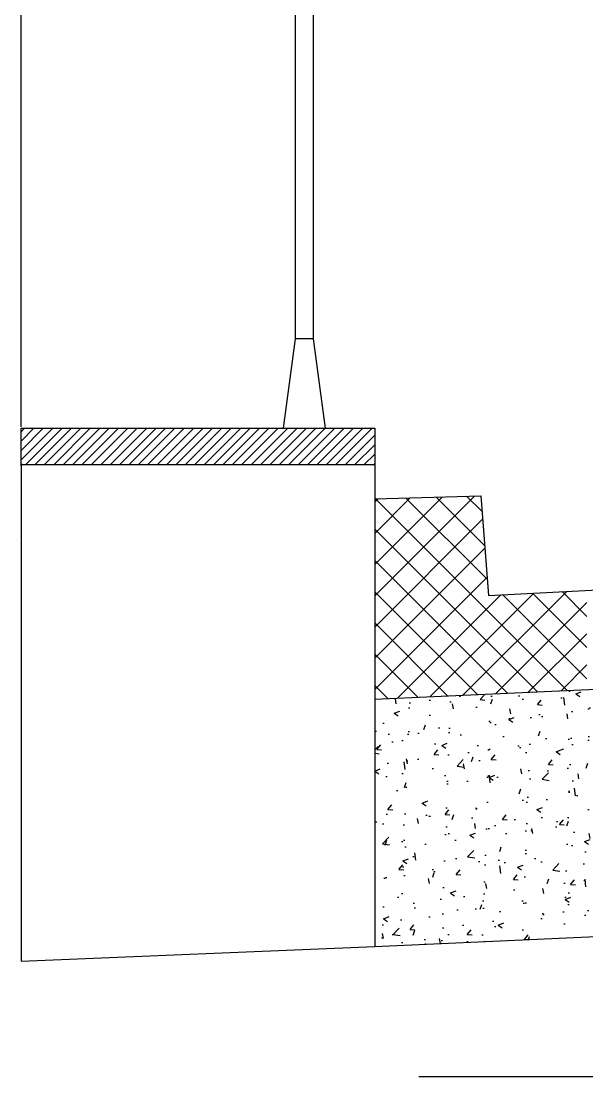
# Model space of a CAD drawing. Header units: millimetres. Extents: x 604786 to 1211550, y 1310999 to 2622648.
# Drawn here: x 604980.63 to 604995.05, y 1311221.51 to 1311248.43 of the extents above; entities that cross this region are included whole.
import ezdxf

# ---------------------------------------------------------------- set-up
doc = ezdxf.new("R2010")
doc.units = ezdxf.units.MM
doc.layers.add('acera', color=8, linetype='Continuous')
doc.layers.add('datos y tabla de areas', color=170, linetype='Continuous')

# ---------------------------------------------------------------- blocks, each defined once
blk = doc.blocks.new('A$C42CB68AE')
at = {"color": 0, "linetype": 'ByBlock'}
for p, q in [((0.1016000070012524, 0.7592079388841739), (0.1016000070012524, 9.245600008483962)), ((0.2540000070075621, 0.7592079388841739), (0.2540000070075621, 8.502371563415181)), ((7.006747182458639e-09, 8.483766578137875e-09), (0.1016000070012524, 0.7592079388841739)), ((0.1016000070012524, 0.7620000084834828), (0.2540000070075621, 0.7620000084834828)), ((0.3556000070020673, 8.483766578137875e-09), (0.2540000070075621, 0.7592079388841739)), ((7.006747182458639e-09, 8.483766578137875e-09), (0.3556000070020673, 8.483766578137875e-09))]:
    blk.add_line(p, q, dxfattribs=at)

msp = doc.modelspace()

# ---------------------------------------------------------------- hatches: boundary and pattern name
at = {"true_color": 0x636466}
h = msp.add_hatch(dxfattribs=at)
h.set_pattern_fill('AR-CONC', color=251, scale=0.009000000000000001)
h.set_pattern_definition([(49.99999999999999, (-1058.137236421346, 187.3032430831809), (1.639662020964036, -0.1434517698501278), [0.17145, -1.88595]), (355, (-1058.137236421346, 187.3032430831809), (-0.3171907928247241, 1.719511607151317), [0.13716, -1.50876525753]), (100.4514447, (-1058.000598358346, 187.2912888016808), (1.322471223813179, 1.576059767209756), [0.1457100792, -1.6028122014]), (46.18420000000001, (-1058.137236421346, 187.7604430831809), (2.439711368029169, -0.3783809513945444), [0.257175, -2.828925]), (96.63555760999992, (-1057.933927321346, 187.7289115831809), (2.136637206463528, 2.226835121379494), [0.21856520826, -2.40422047344]), (351.1841511700001, (-1058.137236421346, 187.7604430831809), (2.136637206584794, 2.226835121269794), [0.20573970363, -2.26313758728]), (21, (-1057.908636421346, 187.6461430831808), (1.364529521422192, -0.9203867836837886), [0.17145, -1.88595]), (326.0000000000001, (-1057.908636421346, 187.6461430831808), (0.5562182551288237, 1.657691695100874), [0.13716, -1.50876]), (71.45144499999999, (-1057.794925627946, 187.5694441840809), (1.920747773508445, 0.7373049199731473), [0.1457100792, -1.6028094384]), (37.50000000000001, (-1058.137236421346, 187.3032430831809), (0.02779742925532635, 0.760995349858378), [0, -1.490472, 0, -1.53162, 0, -1.514475]), (7.499999999999999, (-1058.137236421346, 187.3032430831809), (0.6013769625927518, 0.9016251733630757), [0, -0.873252, 0, -1.456182, 0, -0.5772150000000001]), (327.5, (-1058.647014421346, 187.3032430831809), (1.220315356501843, -0.051558695934061), [0, -0.5715000000000001, 0, -1.78308, 0, -2.36601]), (317.5, (-1058.875614421346, 187.3032430831809), (1.333162632474163, 0.2288384192999973), [0, -0.7429500000000001, 0, -1.184148, 0, -1.68021])])
h.paths.add_polyline_path([(604980.6349975587, 1311238.081994637), (604971.6253828411, 1311238.081994637), (604971.6253828411, 1311235.115753616), (604980.6349975587, 1311235.115753616)])
at = {"layer": 'acera'}
h = msp.add_hatch(dxfattribs=at)
h.set_pattern_fill('ANSI31', color=8, scale=1.354830706688402, style=0)
h.set_pattern_definition([(44.99999999999999, (162315.2015026376, 465371.2752868967), (-0.1197512475073914, 0.1197512475073914), [])])
h.paths.add_polyline_path([(604980.6349975587, 1311238.048124564), (604989.6446122744, 1311238.048124564), (604989.6446122744, 1311237.114159999), (604980.6349975587, 1311237.114159999)])
at = {"layer": 'acera', "true_color": 0xe3e3e3}
h = msp.add_hatch(dxfattribs=at)
h.set_pattern_fill('AR-CONC', color=254, scale=0.2032246060032603, style=0)
h.set_pattern_definition([(49.99999999999999, (162306.1918879233, 465371.2752868993), (1.457649180108647, -0.1275277790770129), [0.1524184545024451, -1.676602999526897]), (355, (162306.1918879233, 465371.2752868993), (-0.2819768510592885, 1.528639500099365), [0.1219347636019562, -1.341282399621519]), (100.4514, (162306.3133586845, 465371.2646595937), (1.175673411680218, 1.401110792984054), [0.1295357499932291, -1.424893294634933]), (46.1842, (162306.1918879233, 465371.6817361114), (2.16889641617453, -0.3363753647306267), [0.2286276817536678, -2.514904499290346]), (96.63559999999993, (162306.3726292729, 465371.6537047174), (1.899464600810765, 1.979647205144769), [0.1943036310865819, -2.137339600535062]), (351.1842, (162306.1918879233, 465371.6817361114), (1.899463055460223, 1.979648688734961), [0.1829021454029343, -2.011923599432277]), (20.99999999999998, (162306.3951125292, 465371.5801238083), (1.21306200487342, -0.8182206542493317), [0.1524184545024449, -1.676602999526895]), (326.0000000000001, (162306.3951125292, 465371.5801238083), (0.4944766246431595, 1.473683321978931), [0.1219347636019562, -1.341282399621517]), (71.4514, (162306.4962009863, 465371.5119386892), (1.70753912648497, 0.6554613311791586), [0.1295357499932294, -1.424893294634937]), (37.49999999999998, (162306.1918879233, 465371.2752868993), (0.02471181805913046, 0.6765222228577515), [0, -1.325024431141257, 0, -1.361604860221844, 0, -1.346363014771599]), (7.499999999999996, (162306.1918879233, 465371.2752868993), (0.5346220309814058, 0.8015416475036404), [0, -0.776317994932454, 0, -1.294540740240767, 0, -0.5131421301582318]), (327.5, (162305.7386970519, 465371.2752868993), (1.084858542668384, -0.04583704921673395), [0, -0.5080615150081509, 0, -1.58515192682543, 0, -2.103374672133744]), (317.5, (162305.5354724458, 465371.2752868993), (1.185177794911571, 0.2034379559344859), [0, -0.660479969510596, 0, -1.052703459096888, 0, -1.493700854123963])])
h.paths.add_polyline_path([(604989.6446122756, 1311231.141524564), (604989.6446122756, 1311224.832504504), (605016.6734848741, 1311226.048695026), (605016.6734848741, 1311232.358262718)])

# ---------------------------------------------------------------- linework, layer by layer
for p, q in [((604980.6349975567, 1311237.148030767), (604980.6349975567, 1311224.460978858)), ((604989.6446122756, 1311224.832504505), (605016.6734848741, 1311226.048695027)), ((604980.6349975567, 1311224.460978858), (604989.6446122756, 1311224.832504505))]:
    msp.add_line(p, q)
at = {"layer": 'acera', "color": 7}
for p, q in [((604989.6446122744, 1311237.114159999), (604980.6349975587, 1311237.114159999)), ((604989.6446122756, 1311231.141524565), (604989.6446122756, 1311224.832504505)), ((605003.1242147774, 1311221.506642991), (604990.7674212564, 1311221.506642991))]:
    msp.add_line(p, q, dxfattribs=at)
msp.add_lwpolyline([(604980.6349975587, 1311238.048124564), (604989.6446122744, 1311238.048124564), (604989.6446122744, 1311237.114159999), (604980.6349975587, 1311237.114159999)], close=True, dxfattribs=at)
at = {"layer": 'datos y tabla de areas'}
msp.add_line((604980.6349975567, 1311238.081995334), (604980.6349975567, 1311279.510127235), dxfattribs=at)
at = {"layer": 'datos y tabla de areas', "color": 0}
for p, q in [((604989.6446122777, 1311238.048124568), (604989.6446122756, 1311231.141524565)), ((604989.6446122756, 1311236.246199727), (604992.3474966894, 1311236.32728626)), ((604989.6446122754, 1311233.774760839), (604992.1924874177, 1311236.322635981)), ((604989.6446122754, 1311234.571105795), (604991.371513236, 1311236.298006757)), ((604989.6446122754, 1311235.367450752), (604990.5505390542, 1311236.273377531)), ((604989.644612277, 1311236.163795712), (604989.7295648706, 1311236.248748305)), ((604994.5504855182, 1311231.362368521), (604989.6660123104, 1311236.246841729)), ((604992.5116256793, 1311234.197573316), (604990.439162755, 1311236.27003624)), ((604992.4451297693, 1311235.060414185), (604991.2123131981, 1311236.293230756)), ((604992.3786338611, 1311235.923255051), (604991.9854636434, 1311236.316425269)), ((604992.3474966894, 1311236.32728626), (604992.5435666773, 1311233.783111769)), ((604989.6446122754, 1311232.97841588), (604992.3937182802, 1311235.727521885)), ((604993.7884447671, 1311231.328064313), (604989.6446122746, 1311235.471896806)), ((604989.6446122754, 1311232.182070922), (604992.4506983598, 1311234.988157006)), ((604993.0264040172, 1311231.293760105), (604989.644612275, 1311234.675551847)), ((604992.543566675, 1311233.783111768), (605011.0471460049, 1311234.764081922)), ((604989.6446122738, 1311231.385725964), (604992.5076784379, 1311234.248792128)), ((604992.2643632673, 1311231.259455899), (604989.6446122754, 1311233.87920689)), ((604990.2227828996, 1311231.167551631), (604992.8548455377, 1311233.79961427)), ((604991.056666144, 1311231.205089917), (604993.6957723609, 1311233.844196134)), ((604991.890549387, 1311231.242628205), (604994.5366991839, 1311233.888778)), ((604995.0503867955, 1311231.6588122), (604992.9068288247, 1311233.802370171)), ((604995.0503867959, 1311232.455157158), (604993.6630809576, 1311233.842462996)), ((604995.050386798, 1311233.251502114), (604994.4193330925, 1311233.88255582)), ((604992.7244326313, 1311231.280166491), (604995.0503867967, 1311233.606120657)), ((604991.502322516, 1311231.225151691), (604989.6446122746, 1311233.082861933)), ((604993.5583158758, 1311231.317704777), (604995.0503867967, 1311232.809775699)), ((604989.6446122756, 1311231.141524565), (605016.6734848741, 1311232.358262718)), ((604990.7402817662, 1311231.190847483), (604989.644612275, 1311232.286516974)), ((604994.3921991186, 1311231.355243062), (604995.0503867967, 1311232.013430742)), ((604989.9782410163, 1311231.156543276), (604989.6446122754, 1311231.490172017))]:
    msp.add_line(p, q, dxfattribs=at)

# ---------------------------------------------------------------- block references
at = {"layer": 'datos y tabla de areas', "color": 0, "xscale": 3.00358929852373, "yscale": 3.00358929852373, "zscale": 12.01435408367224}
msp.add_blockref('A$C42CB68AE', (604987.3217771008, 1311238.048124542), dxfattribs=at)

doc.saveas('drawing.dxf')
